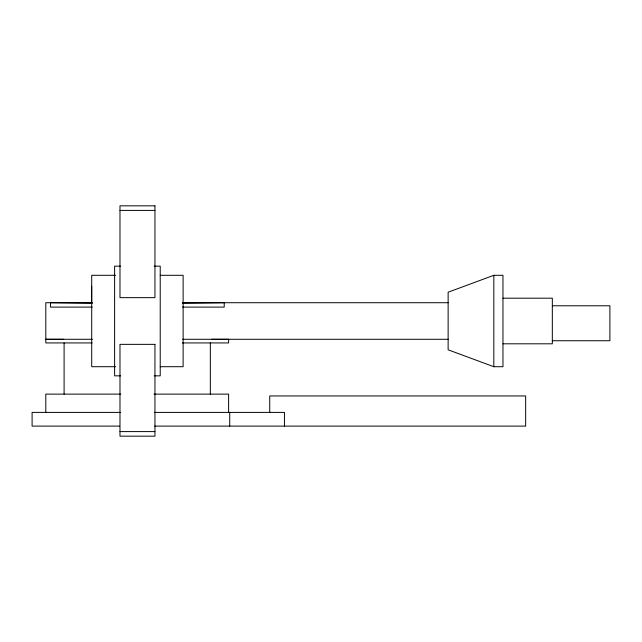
<?xml version="1.0" encoding="UTF-8"?>
<svg xmlns="http://www.w3.org/2000/svg" width="642" height="642" viewBox="0 0 642 642"><rect width="100%" height="100%" fill="white"/><g stroke="black" fill="none" stroke-linecap="round" stroke-linejoin="round"><path stroke-width="0.96" d="M493.826 275.306L448.132 292.214L448.132 349.802L493.826 366.71L502.967 366.71L502.967 275.306L493.826 275.306L493.826 366.71M182.489 303.273L224.218 302.719L224.218 307.109L182.489 307.109M119.982 210.407L154.947 210.407M120.56 266.157L114.613 266.157L114.613 375.843L120.56 375.843M154.273 266.157L160.219 266.157L160.219 375.843L154.273 375.843M115.56 275.298L91.71 275.298L91.71 366.702L115.56 366.702M160.219 275.298L183.122 275.298L183.122 366.702L160.219 366.702M502.967 298.193L552.329 298.193L552.329 343.807L502.967 343.807M92.263 302.719L45.807 302.719L45.807 342.932L92.143 342.932M182.489 302.719L448.132 302.719M552.329 305.777L609.9 305.777L609.9 340.733L552.329 340.733M92.263 307.109L50.541 307.109L50.541 302.719L92.263 303.273M211.619 339.297L228.608 339.281L228.608 342.932L182.272 342.932M92.352 339.281L45.807 339.281L63.638 339.297M182.633 339.281L448.132 339.281M120.648 394.124L45.807 394.124L45.807 412.397M154.04 394.124L228.608 394.124L228.608 412.397M120.576 412.397L32.1 412.397L32.1 426.111L119.476 426.111M154.746 412.397L284.454 412.397L284.454 426.111M154.746 426.111L525.662 426.111L525.662 395.945L269.736 395.945L269.736 412.397M119.982 431.593L154.947 431.593M229.724 412.397L229.724 426.111M210.327 342.932L210.327 394.124M91.67 286.268L91.67 303.273M64.096 342.932L64.096 394.124M154.947 205.833L119.982 205.833L119.982 297.647L154.947 297.647L154.947 205.833M154.947 344.353L119.982 344.353L119.982 436.167L154.947 436.167L154.947 344.353"/></g></svg>
